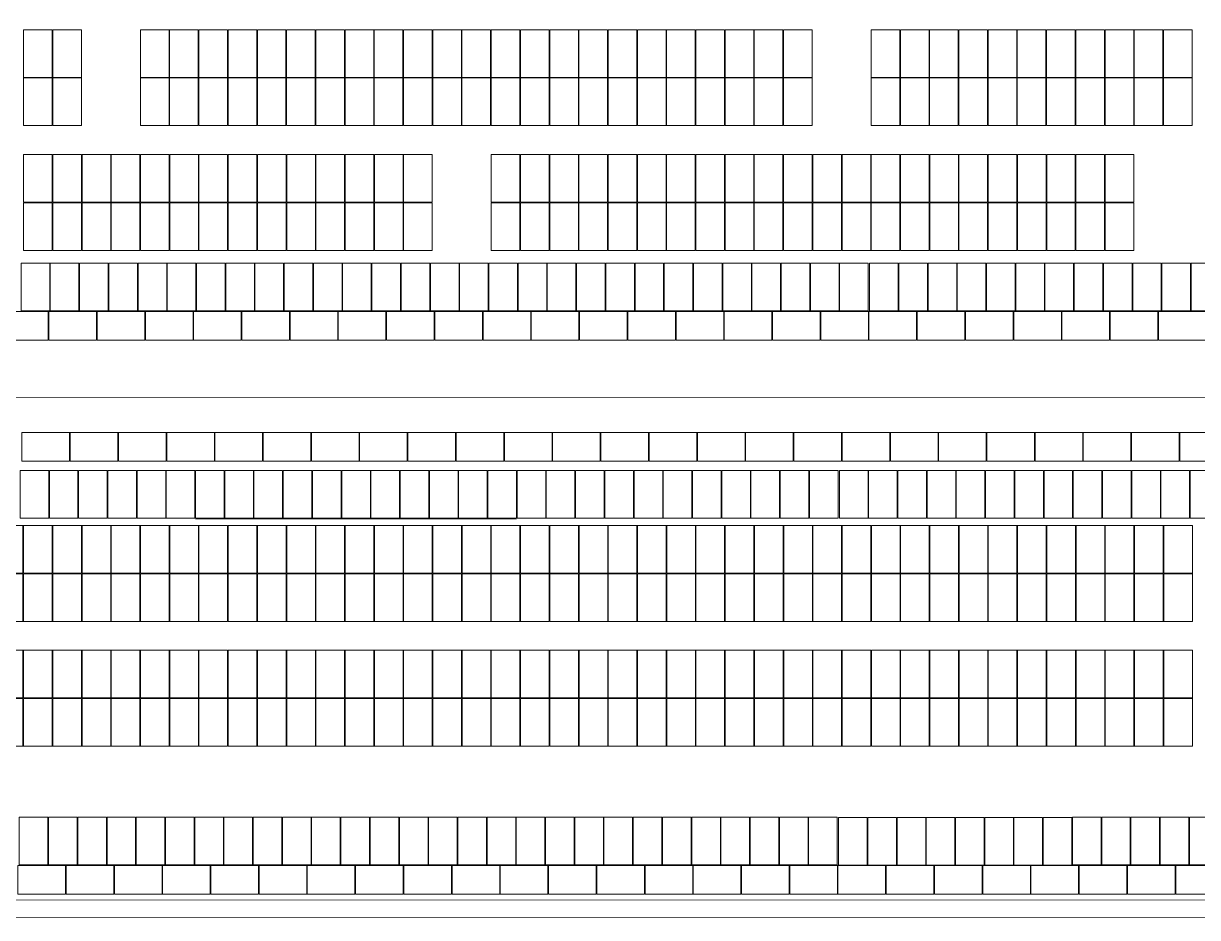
# Model space of a CAD drawing. Header units: millimetres. Extents: x 2511 to 152931, y 805 to 220503.
# Drawn here: x 35822 to 76463, y 45053 to 76000 of the extents above; entities that cross this region are included whole.
import ezdxf

# ---------------------------------------------------------------- set-up
doc = ezdxf.new("R2010")
doc.units = ezdxf.units.MM
for name, color, linetype in [('A-DOOR', 51, 'Continuous'), ('JMD', 6, 'Continuous'), ('组串 5.5kw', 7, 'Continuous')]:
    doc.layers.add(name, color=color, linetype=linetype)

# ---------------------------------------------------------------- blocks, each defined once
blk = doc.blocks.new('250W')
at = {"color": 3, "lineweight": 0, "transparency": 33554483}
blk.add_lwpolyline([(123216383, 155379085), (123216383, 155377435), (123217375, 155377435), (123217375, 155379085), (123216383, 155379085)], dxfattribs=at)
blk = doc.blocks.new('zuchuan')
at = {"layer": '组串 5.5kw', "color": 8, "lineweight": 0, "transparency": 33554470}
blk.add_lwpolyline([(123216383, 155379085), (123227495, 155379085), (123227495, 155375765), (123216383, 155375765)], close=True, dxfattribs=at)
at = {"color": 8, "lineweight": 0, "transparency": 33554470}
for p in [(0, 0), (1012, 0), (2024, 0), (3036, 0), (4048, 0), (5060, 0), (6072, 0), (7084, 0), (8096, 0), (9108, 0), (10120, 0), (0, -1670), (1012, -1670), (2024, -1670), (3036, -1670), (4048, -1670), (5060, -1670), (6072, -1670), (7084, -1670), (8096, -1670), (9108, -1670), (10120, -1670)]:
    blk.add_blockref('250W', p, dxfattribs=at)

msp = doc.modelspace()

# ---------------------------------------------------------------- linework, layer by layer
at = {"color": 7, "lineweight": 0, "transparency": 33554470}
for p, q in [((52908.72, 59124.6), (52908.72, 59181.49)), ((53900.72, 59124.6), (53900.72, 59181.49)), ((52880.92, 47121.89), (52880.92, 47178.79)), ((53872.92, 47121.89), (53872.92, 47178.79))]:
    msp.add_line(p, q, dxfattribs=at)
at = {"color": 3, "lineweight": 0, "transparency": 33554470}
for points in [[(35738.3, 67703.28), (35738.3, 66053.28), (36730.3, 66053.28), (36730.3, 67703.28), (35738.3, 67703.28)], [(36750.3, 67703.28), (36750.3, 66053.28), (37742.3, 66053.28), (37742.3, 67703.28), (36750.3, 67703.28)], [(37762.3, 67703.28), (37762.3, 66053.28), (38754.3, 66053.28), (38754.3, 67703.28), (37762.3, 67703.28)], [(38774.3, 67703.28), (38774.3, 66053.28), (39766.3, 66053.28), (39766.3, 67703.28), (38774.3, 67703.28)], [(39786.3, 67703.28), (39786.3, 66053.28), (40778.3, 66053.28), (40778.3, 67703.28), (39786.3, 67703.28)], [(40798.3, 67703.28), (40798.3, 66053.28), (41790.3, 66053.28), (41790.3, 67703.28), (40798.3, 67703.28)], [(41810.3, 67703.28), (41810.3, 66053.28), (42802.3, 66053.28), (42802.3, 67703.28), (41810.3, 67703.28)], [(42822.3, 67703.28), (42822.3, 66053.28), (43814.3, 66053.28), (43814.3, 67703.28), (42822.3, 67703.28)], [(43834.3, 67703.28), (43834.3, 66053.28), (44826.3, 66053.28), (44826.3, 67703.28), (43834.3, 67703.28)], [(44846.3, 67703.28), (44846.3, 66053.28), (45838.3, 66053.28), (45838.3, 67703.28), (44846.3, 67703.28)], [(45858.3, 67703.28), (45858.3, 66053.28), (46850.3, 66053.28), (46850.3, 67703.28), (45858.3, 67703.28)], [(46870.3, 67703.28), (46870.3, 66053.28), (47862.3, 66053.28), (47862.3, 67703.28), (46870.3, 67703.28)], [(47882.3, 67703.28), (47882.3, 66053.28), (48874.3, 66053.28), (48874.3, 67703.28), (47882.3, 67703.28)], [(48894.3, 67703.28), (48894.3, 66053.28), (49886.3, 66053.28), (49886.3, 67703.28), (48894.3, 67703.28)], [(49906.3, 67703.28), (49906.3, 66053.28), (50898.3, 66053.28), (50898.3, 67703.28), (49906.3, 67703.28)], [(50918.3, 67703.28), (50918.3, 66053.28), (51910.3, 66053.28), (51910.3, 67703.28), (50918.3, 67703.28)], [(51930.3, 67703.28), (51930.3, 66053.28), (52922.3, 66053.28), (52922.3, 67703.28), (51930.3, 67703.28)], [(52942.3, 67703.28), (52942.3, 66053.28), (53934.3, 66053.28), (53934.3, 67703.28), (52942.3, 67703.28)], [(53954.3, 67703.28), (53954.3, 66053.28), (54946.3, 66053.28), (54946.3, 67703.28), (53954.3, 67703.28)], [(54966.3, 67703.28), (54966.3, 66053.28), (55958.3, 66053.28), (55958.3, 67703.28), (54966.3, 67703.28)], [(55978.3, 67703.28), (55978.3, 66053.28), (56970.3, 66053.28), (56970.3, 67703.28), (55978.3, 67703.28)], [(56990.3, 67703.28), (56990.3, 66053.28), (57982.3, 66053.28), (57982.3, 67703.28), (56990.3, 67703.28)], [(58002.3, 67703.28), (58002.3, 66053.28), (58994.3, 66053.28), (58994.3, 67703.28), (58002.3, 67703.28)], [(59014.3, 67703.28), (59014.3, 66053.28), (60006.3, 66053.28), (60006.3, 67703.28), (59014.3, 67703.28)], [(60026.3, 67703.28), (60026.3, 66053.28), (61018.3, 66053.28), (61018.3, 67703.28), (60026.3, 67703.28)], [(61038.3, 67703.28), (61038.3, 66053.28), (62030.3, 66053.28), (62030.3, 67703.28), (61038.3, 67703.28)], [(62050.3, 67703.28), (62050.3, 66053.28), (63042.3, 66053.28), (63042.3, 67703.28), (62050.3, 67703.28)], [(63062.3, 67703.28), (63062.3, 66053.28), (64054.3, 66053.28), (64054.3, 67703.28), (63062.3, 67703.28)], [(64074.3, 67703.28), (64074.3, 66053.28), (65066.3, 66053.28), (65066.3, 67703.28), (64074.3, 67703.28)], [(65109.88, 67698.69), (65109.88, 66048.69), (66101.88, 66048.69), (66101.88, 67698.69), (65109.88, 67698.69)], [(66121.88, 67698.69), (66121.88, 66048.69), (67113.88, 66048.69), (67113.88, 67698.69), (66121.88, 67698.69)], [(67133.88, 67698.69), (67133.88, 66048.69), (68125.88, 66048.69), (68125.88, 67698.69), (67133.88, 67698.69)], [(68145.88, 67698.69), (68145.88, 66048.69), (69137.88, 66048.69), (69137.88, 67698.69), (68145.88, 67698.69)], [(69157.88, 67698.69), (69157.88, 66048.69), (70149.88, 66048.69), (70149.88, 67698.69), (69157.88, 67698.69)], [(70169.88, 67698.69), (70169.88, 66048.69), (71161.88, 66048.69), (71161.88, 67698.69), (70169.88, 67698.69)], [(71181.88, 67698.69), (71181.88, 66048.69), (72173.88, 66048.69), (72173.88, 67698.69), (71181.88, 67698.69)], [(72193.88, 67698.69), (72193.88, 66048.69), (73185.88, 66048.69), (73185.88, 67698.69), (72193.88, 67698.69)], [(73205.88, 67703.28), (73205.88, 66053.28), (74197.88, 66053.28), (74197.88, 67703.28), (73205.88, 67703.28)], [(74217.88, 67703.28), (74217.88, 66053.28), (75209.88, 66053.28), (75209.88, 67703.28), (74217.88, 67703.28)], [(75229.88, 67703.28), (75229.88, 66053.28), (76221.88, 66053.28), (76221.88, 67703.28), (75229.88, 67703.28)], [(76241.88, 67703.28), (76241.88, 66053.28), (77233.88, 66053.28), (77233.88, 67703.28), (76241.88, 67703.28)], [(35030.3, 65041.28), (36680.3, 65041.28), (36680.3, 66033.28), (35030.3, 66033.28), (35030.3, 65041.28)], [(36700.3, 65041.28), (38350.3, 65041.28), (38350.3, 66033.28), (36700.3, 66033.28), (36700.3, 65041.28)], [(38370.3, 65041.28), (40020.3, 65041.28), (40020.3, 66033.28), (38370.3, 66033.28), (38370.3, 65041.28)], [(40040.3, 65041.28), (41690.3, 65041.28), (41690.3, 66033.28), (40040.3, 66033.28), (40040.3, 65041.28)], [(41710.3, 65041.28), (43360.3, 65041.28), (43360.3, 66033.28), (41710.3, 66033.28), (41710.3, 65041.28)], [(43380.3, 65041.28), (45030.3, 65041.28), (45030.3, 66033.28), (43380.3, 66033.28), (43380.3, 65041.28)], [(45050.3, 65041.28), (46700.3, 65041.28), (46700.3, 66033.28), (45050.3, 66033.28), (45050.3, 65041.28)], [(46720.3, 65041.28), (48370.3, 65041.28), (48370.3, 66033.28), (46720.3, 66033.28), (46720.3, 65041.28)], [(48390.3, 65041.28), (50040.3, 65041.28), (50040.3, 66033.28), (48390.3, 66033.28), (48390.3, 65041.28)], [(50060.3, 65041.28), (51710.3, 65041.28), (51710.3, 66033.28), (50060.3, 66033.28), (50060.3, 65041.28)], [(51730.3, 65041.28), (53380.3, 65041.28), (53380.3, 66033.28), (51730.3, 66033.28), (51730.3, 65041.28)], [(53400.3, 65041.28), (55050.3, 65041.28), (55050.3, 66033.28), (53400.3, 66033.28), (53400.3, 65041.28)], [(55070.3, 65041.28), (56720.3, 65041.28), (56720.3, 66033.28), (55070.3, 66033.28), (55070.3, 65041.28)], [(56740.3, 65041.28), (58390.3, 65041.28), (58390.3, 66033.28), (56740.3, 66033.28), (56740.3, 65041.28)], [(58410.3, 65041.28), (60060.3, 65041.28), (60060.3, 66033.28), (58410.3, 66033.28), (58410.3, 65041.28)], [(60080.3, 65041.28), (61730.3, 65041.28), (61730.3, 66033.28), (60080.3, 66033.28), (60080.3, 65041.28)], [(61750.3, 65041.28), (63400.3, 65041.28), (63400.3, 66033.28), (61750.3, 66033.28), (61750.3, 65041.28)], [(63420.3, 65041.28), (65070.3, 65041.28), (65070.3, 66033.28), (63420.3, 66033.28), (63420.3, 65041.28)], [(65090.3, 65041.28), (66740.3, 65041.28), (66740.3, 66033.28), (65090.3, 66033.28), (65090.3, 65041.28)], [(66760.3, 65041.28), (68410.3, 65041.28), (68410.3, 66033.28), (66760.3, 66033.28), (66760.3, 65041.28)], [(68430.3, 65041.28), (70080.3, 65041.28), (70080.3, 66033.28), (68430.3, 66033.28), (68430.3, 65041.28)], [(70100.3, 65041.28), (71750.3, 65041.28), (71750.3, 66033.28), (70100.3, 66033.28), (70100.3, 65041.28)], [(71770.3, 65041.28), (73420.3, 65041.28), (73420.3, 66033.28), (71770.3, 66033.28), (71770.3, 65041.28)], [(73440.3, 65041.28), (75090.3, 65041.28), (75090.3, 66033.28), (73440.3, 66033.28), (73440.3, 65041.28)], [(75110.3, 65041.28), (76760.3, 65041.28), (76760.3, 66033.28), (75110.3, 66033.28), (75110.3, 65041.28)], [(35769.14, 60846.3), (37419.14, 60846.3), (37419.14, 61838.3), (35769.14, 61838.3), (35769.14, 60846.3)], [(37439.14, 60846.3), (39089.14, 60846.3), (39089.14, 61838.3), (37439.14, 61838.3), (37439.14, 60846.3)], [(39109.14, 60846.3), (40759.14, 60846.3), (40759.14, 61838.3), (39109.14, 61838.3), (39109.14, 60846.3)], [(40779.14, 60846.3), (42429.14, 60846.3), (42429.14, 61838.3), (40779.14, 61838.3), (40779.14, 60846.3)], [(42449.14, 60846.3), (44099.14, 60846.3), (44099.14, 61838.3), (42449.14, 61838.3), (42449.14, 60846.3)], [(44119.14, 60846.3), (45769.14, 60846.3), (45769.14, 61838.3), (44119.14, 61838.3), (44119.14, 60846.3)], [(45789.14, 60846.3), (47439.14, 60846.3), (47439.14, 61838.3), (45789.14, 61838.3), (45789.14, 60846.3)], [(47459.14, 60846.3), (49109.14, 60846.3), (49109.14, 61838.3), (47459.14, 61838.3), (47459.14, 60846.3)], [(49129.14, 60846.3), (50779.14, 60846.3), (50779.14, 61838.3), (49129.14, 61838.3), (49129.14, 60846.3)], [(50799.14, 60846.3), (52449.14, 60846.3), (52449.14, 61838.3), (50799.14, 61838.3), (50799.14, 60846.3)], [(52469.14, 60846.3), (54119.14, 60846.3), (54119.14, 61838.3), (52469.14, 61838.3), (52469.14, 60846.3)], [(54139.14, 60846.3), (55789.14, 60846.3), (55789.14, 61838.3), (54139.14, 61838.3), (54139.14, 60846.3)], [(55809.14, 60846.3), (57459.14, 60846.3), (57459.14, 61838.3), (55809.14, 61838.3), (55809.14, 60846.3)], [(57479.14, 60846.3), (59129.14, 60846.3), (59129.14, 61838.3), (57479.14, 61838.3), (57479.14, 60846.3)], [(59149.14, 60846.3), (60799.14, 60846.3), (60799.14, 61838.3), (59149.14, 61838.3), (59149.14, 60846.3)], [(60819.14, 60846.3), (62469.14, 60846.3), (62469.14, 61838.3), (60819.14, 61838.3), (60819.14, 60846.3)], [(62489.14, 60846.3), (64139.14, 60846.3), (64139.14, 61838.3), (62489.14, 61838.3), (62489.14, 60846.3)], [(64159.14, 60846.3), (65809.14, 60846.3), (65809.14, 61838.3), (64159.14, 61838.3), (64159.14, 60846.3)], [(65829.14, 60846.3), (67479.14, 60846.3), (67479.14, 61838.3), (65829.14, 61838.3), (65829.14, 60846.3)], [(67499.14, 60846.3), (69149.14, 60846.3), (69149.14, 61838.3), (67499.14, 61838.3), (67499.14, 60846.3)], [(69169.14, 60846.3), (70819.14, 60846.3), (70819.14, 61838.3), (69169.14, 61838.3), (69169.14, 60846.3)], [(70839.14, 60846.3), (72489.14, 60846.3), (72489.14, 61838.3), (70839.14, 61838.3), (70839.14, 60846.3)], [(72509.14, 60846.3), (74159.14, 60846.3), (74159.14, 61838.3), (72509.14, 61838.3), (72509.14, 60846.3)], [(74179.14, 60846.3), (75829.14, 60846.3), (75829.14, 61838.3), (74179.14, 61838.3), (74179.14, 60846.3)], [(75849.14, 60846.3), (77499.14, 60846.3), (77499.14, 61838.3), (75849.14, 61838.3), (75849.14, 60846.3)], [(35704.72, 60526.52), (35704.72, 58876.52), (36696.72, 58876.52), (36696.72, 60526.52), (35704.72, 60526.52)], [(36716.72, 60526.52), (36716.72, 58876.52), (37708.72, 58876.52), (37708.72, 60526.52), (36716.72, 60526.52)], [(37728.72, 60526.52), (37728.72, 58876.52), (38720.72, 58876.52), (38720.72, 60526.52), (37728.72, 60526.52)], [(38740.72, 60526.52), (38740.72, 58876.52), (39732.72, 58876.52), (39732.72, 60526.52), (38740.72, 60526.52)], [(39752.72, 60526.52), (39752.72, 58876.52), (40744.72, 58876.52), (40744.72, 60526.52), (39752.72, 60526.52)], [(40764.72, 60526.52), (40764.72, 58876.52), (41756.72, 58876.52), (41756.72, 60526.52), (40764.72, 60526.52)], [(41776.72, 60526.52), (41776.72, 58876.52), (42768.72, 58876.52), (42768.72, 60526.52), (41776.72, 60526.52)], [(42788.72, 60526.52), (42788.72, 58876.52), (43780.72, 58876.52), (43780.72, 60526.52), (42788.72, 60526.52)], [(43800.72, 60526.52), (43800.72, 58876.52), (44792.72, 58876.52), (44792.72, 60526.52), (43800.72, 60526.52)], [(44812.72, 60526.52), (44812.72, 58876.52), (45804.72, 58876.52), (45804.72, 60526.52), (44812.72, 60526.52)], [(45824.72, 60526.52), (45824.72, 58876.52), (46816.72, 58876.52), (46816.72, 60526.52), (45824.72, 60526.52)], [(46836.72, 60526.52), (46836.72, 58876.52), (47828.72, 58876.52), (47828.72, 60526.52), (46836.72, 60526.52)], [(47848.72, 60526.52), (47848.72, 58876.52), (48840.72, 58876.52), (48840.72, 60526.52), (47848.72, 60526.52)], [(48860.72, 60526.52), (48860.72, 58876.52), (49852.72, 58876.52), (49852.72, 60526.52), (48860.72, 60526.52)], [(49872.72, 60526.52), (49872.72, 58876.52), (50864.72, 58876.52), (50864.72, 60526.52), (49872.72, 60526.52)], [(50884.72, 60526.52), (50884.72, 58876.52), (51876.72, 58876.52), (51876.72, 60526.52), (50884.72, 60526.52)], [(51896.72, 60526.52), (51896.72, 58876.52), (52888.72, 58876.52), (52888.72, 60526.52), (51896.72, 60526.52)], [(52908.72, 60526.52), (52908.72, 58876.52), (53900.72, 58876.52), (53900.72, 60526.52), (52908.72, 60526.52)], [(53920.72, 60526.52), (53920.72, 58876.52), (54912.72, 58876.52), (54912.72, 60526.52), (53920.72, 60526.52)], [(54932.72, 60526.52), (54932.72, 58876.52), (55924.72, 58876.52), (55924.72, 60526.52), (54932.72, 60526.52)], [(55944.72, 60526.52), (55944.72, 58876.52), (56936.72, 58876.52), (56936.72, 60526.52), (55944.72, 60526.52)], [(56956.72, 60526.52), (56956.72, 58876.52), (57948.72, 58876.52), (57948.72, 60526.52), (56956.72, 60526.52)], [(57968.72, 60526.52), (57968.72, 58876.52), (58960.72, 58876.52), (58960.72, 60526.52), (57968.72, 60526.52)], [(58980.72, 60526.52), (58980.72, 58876.52), (59972.72, 58876.52), (59972.72, 60526.52), (58980.72, 60526.52)], [(59992.72, 60526.52), (59992.72, 58876.52), (60984.72, 58876.52), (60984.72, 60526.52), (59992.72, 60526.52)], [(61004.72, 60526.52), (61004.72, 58876.52), (61996.72, 58876.52), (61996.72, 60526.52), (61004.72, 60526.52)], [(62016.72, 60526.52), (62016.72, 58876.52), (63008.72, 58876.52), (63008.72, 60526.52), (62016.72, 60526.52)], [(63028.72, 60526.52), (63028.72, 58876.52), (64020.72, 58876.52), (64020.72, 60526.52), (63028.72, 60526.52)], [(64064.3, 60521.92), (64064.3, 58871.92), (65056.3, 58871.92), (65056.3, 60521.92), (64064.3, 60521.92)], [(65076.3, 60521.92), (65076.3, 58871.92), (66068.3, 58871.92), (66068.3, 60521.92), (65076.3, 60521.92)], [(66088.3, 60521.92), (66088.3, 58871.92), (67080.3, 58871.92), (67080.3, 60521.92), (66088.3, 60521.92)], [(67100.3, 60521.92), (67100.3, 58871.92), (68092.3, 58871.92), (68092.3, 60521.92), (67100.3, 60521.92)], [(68112.3, 60521.92), (68112.3, 58871.92), (69104.3, 58871.92), (69104.3, 60521.92), (68112.3, 60521.92)], [(69124.3, 60521.92), (69124.3, 58871.92), (70116.3, 58871.92), (70116.3, 60521.92), (69124.3, 60521.92)], [(70136.3, 60521.92), (70136.3, 58871.92), (71128.3, 58871.92), (71128.3, 60521.92), (70136.3, 60521.92)], [(71148.3, 60521.92), (71148.3, 58871.92), (72140.3, 58871.92), (72140.3, 60521.92), (71148.3, 60521.92)], [(72160.3, 60526.52), (72160.3, 58876.52), (73152.3, 58876.52), (73152.3, 60526.52), (72160.3, 60526.52)], [(73172.3, 60526.52), (73172.3, 58876.52), (74164.3, 58876.52), (74164.3, 60526.52), (73172.3, 60526.52)], [(74184.3, 60526.52), (74184.3, 58876.52), (75176.3, 58876.52), (75176.3, 60526.52), (74184.3, 60526.52)], [(75196.3, 60526.52), (75196.3, 58876.52), (76188.3, 58876.52), (76188.3, 60526.52), (75196.3, 60526.52)], [(76208.3, 60526.52), (76208.3, 58876.52), (77200.3, 58876.52), (77200.3, 60526.52), (76208.3, 60526.52)], [(35676.92, 48523.82), (35676.92, 46873.82), (36668.92, 46873.82), (36668.92, 48523.82), (35676.92, 48523.82)], [(36688.92, 48523.82), (36688.92, 46873.82), (37680.92, 46873.82), (37680.92, 48523.82), (36688.92, 48523.82)], [(37700.92, 48523.82), (37700.92, 46873.82), (38692.92, 46873.82), (38692.92, 48523.82), (37700.92, 48523.82)], [(38712.92, 48523.82), (38712.92, 46873.82), (39704.92, 46873.82), (39704.92, 48523.82), (38712.92, 48523.82)], [(39724.92, 48523.82), (39724.92, 46873.82), (40716.92, 46873.82), (40716.92, 48523.82), (39724.92, 48523.82)], [(40736.92, 48523.82), (40736.92, 46873.82), (41728.92, 46873.82), (41728.92, 48523.82), (40736.92, 48523.82)], [(41748.92, 48523.82), (41748.92, 46873.82), (42740.92, 46873.82), (42740.92, 48523.82), (41748.92, 48523.82)], [(42760.92, 48523.82), (42760.92, 46873.82), (43752.92, 46873.82), (43752.92, 48523.82), (42760.92, 48523.82)], [(43772.92, 48523.82), (43772.92, 46873.82), (44764.92, 46873.82), (44764.92, 48523.82), (43772.92, 48523.82)], [(44784.92, 48523.82), (44784.92, 46873.82), (45776.92, 46873.82), (45776.92, 48523.82), (44784.92, 48523.82)], [(45796.92, 48523.82), (45796.92, 46873.82), (46788.92, 46873.82), (46788.92, 48523.82), (45796.92, 48523.82)], [(46808.92, 48523.82), (46808.92, 46873.82), (47800.92, 46873.82), (47800.92, 48523.82), (46808.92, 48523.82)], [(47820.92, 48523.82), (47820.92, 46873.82), (48812.92, 46873.82), (48812.92, 48523.82), (47820.92, 48523.82)], [(48832.92, 48523.82), (48832.92, 46873.82), (49824.92, 46873.82), (49824.92, 48523.82), (48832.92, 48523.82)], [(49844.92, 48523.82), (49844.92, 46873.82), (50836.92, 46873.82), (50836.92, 48523.82), (49844.92, 48523.82)], [(50856.92, 48523.82), (50856.92, 46873.82), (51848.92, 46873.82), (51848.92, 48523.82), (50856.92, 48523.82)], [(51868.92, 48523.82), (51868.92, 46873.82), (52860.92, 46873.82), (52860.92, 48523.82), (51868.92, 48523.82)], [(52880.92, 48523.82), (52880.92, 46873.82), (53872.92, 46873.82), (53872.92, 48523.82), (52880.92, 48523.82)], [(53892.92, 48523.82), (53892.92, 46873.82), (54884.92, 46873.82), (54884.92, 48523.82), (53892.92, 48523.82)], [(54904.92, 48523.82), (54904.92, 46873.82), (55896.92, 46873.82), (55896.92, 48523.82), (54904.92, 48523.82)], [(55916.92, 48523.82), (55916.92, 46873.82), (56908.92, 46873.82), (56908.92, 48523.82), (55916.92, 48523.82)], [(56928.92, 48523.82), (56928.92, 46873.82), (57920.92, 46873.82), (57920.92, 48523.82), (56928.92, 48523.82)], [(57940.92, 48523.82), (57940.92, 46873.82), (58932.92, 46873.82), (58932.92, 48523.82), (57940.92, 48523.82)], [(58952.92, 48523.82), (58952.92, 46873.82), (59944.92, 46873.82), (59944.92, 48523.82), (58952.92, 48523.82)], [(59964.92, 48523.82), (59964.92, 46873.82), (60956.92, 46873.82), (60956.92, 48523.82), (59964.92, 48523.82)], [(60976.92, 48523.82), (60976.92, 46873.82), (61968.92, 46873.82), (61968.92, 48523.82), (60976.92, 48523.82)], [(61988.92, 48523.82), (61988.92, 46873.82), (62980.92, 46873.82), (62980.92, 48523.82), (61988.92, 48523.82)], [(63000.92, 48523.82), (63000.92, 46873.82), (63992.92, 46873.82), (63992.92, 48523.82), (63000.92, 48523.82)], [(64036.5, 48519.22), (64036.5, 46869.22), (65028.5, 46869.22), (65028.5, 48519.22), (64036.5, 48519.22)], [(65048.5, 48519.22), (65048.5, 46869.22), (66040.5, 46869.22), (66040.5, 48519.22), (65048.5, 48519.22)], [(66060.5, 48519.22), (66060.5, 46869.22), (67052.5, 46869.22), (67052.5, 48519.22), (66060.5, 48519.22)], [(67072.5, 48519.22), (67072.5, 46869.22), (68064.5, 46869.22), (68064.5, 48519.22), (67072.5, 48519.22)], [(68084.5, 48519.22), (68084.5, 46869.22), (69076.5, 46869.22), (69076.5, 48519.22), (68084.5, 48519.22)], [(69096.5, 48519.22), (69096.5, 46869.22), (70088.5, 46869.22), (70088.5, 48519.22), (69096.5, 48519.22)], [(70108.5, 48519.22), (70108.5, 46869.22), (71100.5, 46869.22), (71100.5, 48519.22), (70108.5, 48519.22)], [(71120.5, 48519.22), (71120.5, 46869.22), (72112.5, 46869.22), (72112.5, 48519.22), (71120.5, 48519.22)], [(72132.5, 48523.82), (72132.5, 46873.82), (73124.5, 46873.82), (73124.5, 48523.82), (72132.5, 48523.82)], [(73144.5, 48523.82), (73144.5, 46873.82), (74136.5, 46873.82), (74136.5, 48523.82), (73144.5, 48523.82)], [(74156.5, 48523.82), (74156.5, 46873.82), (75148.5, 46873.82), (75148.5, 48523.82), (74156.5, 48523.82)], [(75168.5, 48523.82), (75168.5, 46873.82), (76160.5, 46873.82), (76160.5, 48523.82), (75168.5, 48523.82)], [(76180.5, 48523.82), (76180.5, 46873.82), (77172.5, 46873.82), (77172.5, 48523.82), (76180.5, 48523.82)], [(35626.92, 45861.82), (37276.92, 45861.82), (37276.92, 46853.82), (35626.92, 46853.82), (35626.92, 45861.82)], [(37296.92, 45861.82), (38946.92, 45861.82), (38946.92, 46853.82), (37296.92, 46853.82), (37296.92, 45861.82)], [(38966.92, 45861.82), (40616.92, 45861.82), (40616.92, 46853.82), (38966.92, 46853.82), (38966.92, 45861.82)], [(40636.92, 45861.82), (42286.92, 45861.82), (42286.92, 46853.82), (40636.92, 46853.82), (40636.92, 45861.82)], [(42306.92, 45861.82), (43956.92, 45861.82), (43956.92, 46853.82), (42306.92, 46853.82), (42306.92, 45861.82)], [(43976.92, 45861.82), (45626.92, 45861.82), (45626.92, 46853.82), (43976.92, 46853.82), (43976.92, 45861.82)], [(45646.92, 45861.82), (47296.92, 45861.82), (47296.92, 46853.82), (45646.92, 46853.82), (45646.92, 45861.82)], [(47316.92, 45861.82), (48966.92, 45861.82), (48966.92, 46853.82), (47316.92, 46853.82), (47316.92, 45861.82)], [(48986.92, 45861.82), (50636.92, 45861.82), (50636.92, 46853.82), (48986.92, 46853.82), (48986.92, 45861.82)], [(50656.92, 45861.82), (52306.92, 45861.82), (52306.92, 46853.82), (50656.92, 46853.82), (50656.92, 45861.82)], [(52326.92, 45861.82), (53976.92, 45861.82), (53976.92, 46853.82), (52326.92, 46853.82), (52326.92, 45861.82)], [(53996.92, 45861.82), (55646.92, 45861.82), (55646.92, 46853.82), (53996.92, 46853.82), (53996.92, 45861.82)], [(55666.92, 45861.82), (57316.92, 45861.82), (57316.92, 46853.82), (55666.92, 46853.82), (55666.92, 45861.82)], [(57336.92, 45861.82), (58986.92, 45861.82), (58986.92, 46853.82), (57336.92, 46853.82), (57336.92, 45861.82)], [(59006.92, 45861.82), (60656.92, 45861.82), (60656.92, 46853.82), (59006.92, 46853.82), (59006.92, 45861.82)], [(60676.92, 45861.82), (62326.92, 45861.82), (62326.92, 46853.82), (60676.92, 46853.82), (60676.92, 45861.82)], [(62346.92, 45861.82), (63996.92, 45861.82), (63996.92, 46853.82), (62346.92, 46853.82), (62346.92, 45861.82)], [(64016.92, 45861.82), (65666.92, 45861.82), (65666.92, 46853.82), (64016.92, 46853.82), (64016.92, 45861.82)], [(65686.92, 45861.82), (67336.92, 45861.82), (67336.92, 46853.82), (65686.92, 46853.82), (65686.92, 45861.82)], [(67356.92, 45861.82), (69006.92, 45861.82), (69006.92, 46853.82), (67356.92, 46853.82), (67356.92, 45861.82)], [(69026.92, 45861.82), (70676.92, 45861.82), (70676.92, 46853.82), (69026.92, 46853.82), (69026.92, 45861.82)], [(70696.92, 45861.82), (72346.92, 45861.82), (72346.92, 46853.82), (70696.92, 46853.82), (70696.92, 45861.82)], [(72366.92, 45861.82), (74016.92, 45861.82), (74016.92, 46853.82), (72366.92, 46853.82), (72366.92, 45861.82)], [(74036.92, 45861.82), (75686.92, 45861.82), (75686.92, 46853.82), (74036.92, 46853.82), (74036.92, 45861.82)], [(75706.92, 45861.82), (77356.92, 45861.82), (77356.92, 46853.82), (75706.92, 46853.82), (75706.92, 45861.82)]]:
    msp.add_lwpolyline(points, dxfattribs=at)
at = {"layer": 'A-DOOR', "lineweight": 0, "transparency": 33554470}
for p, q in [((36680.3, 66033.28), (36700.3, 66033.28)), ((38350.3, 66033.28), (38370.3, 66033.28)), ((40020.3, 66033.28), (40040.3, 66033.28)), ((41690.3, 66033.28), (41710.3, 66033.28)), ((43360.3, 66033.28), (43380.3, 66033.28)), ((53380.3, 66033.28), (53400.3, 66033.28)), ((63400.3, 66033.28), (63420.3, 66033.28)), ((73420.3, 66033.28), (73440.3, 66033.28)), ((37419.14, 61838.3), (37439.14, 61838.3)), ((39089.14, 61838.3), (39109.14, 61838.3)), ((40759.14, 61838.3), (40779.14, 61838.3)), ((42429.14, 61838.3), (42449.14, 61838.3)), ((52449.14, 61838.3), (52469.14, 61838.3)), ((62469.14, 61838.3), (62489.14, 61838.3)), ((72489.14, 61838.3), (72509.14, 61838.3)), ((37276.92, 46853.82), (37296.92, 46853.82)), ((38946.92, 46853.82), (38966.92, 46853.82)), ((40616.92, 46853.82), (40636.92, 46853.82)), ((42286.92, 46853.82), (42306.92, 46853.82)), ((52306.92, 46853.82), (52326.92, 46853.82)), ((62326.92, 46853.82), (62346.92, 46853.82)), ((72346.92, 46853.82), (72366.92, 46853.82))]:
    msp.add_line(p, q, dxfattribs=at)
at = {"layer": 'JMD', "color": 7, "linetype": 'Continuous', "lineweight": 0}
msp.add_line((29771.64, 63064.49), (112569.17, 63052.75), dxfattribs=at)
at = {"layer": 'JMD', "color": 8, "linetype": 'Continuous', "lineweight": 0, "flags": 128}
msp.add_lwpolyline([(29169.08, 45064.58), (113186.32, 45052.58), (113186.32, 99649.59), (29176.83, 99661.59), (29169.08, 45064.58)], dxfattribs=at)
at = {"layer": 'JMD', "color": 7, "linetype": 'Continuous', "lineweight": 0, "flags": 128}
msp.add_lwpolyline([(29769.17, 45664.49), (112569.17, 45652.75), (112569.17, 99061.51), (29776.74, 99061.51)], close=True, dxfattribs=at)
at = {"layer": '组串 5.5kw', "color": 3, "lineweight": 0, "transparency": 33554470}
for p, q in [((42822.3, 66033.28), (53934.3, 66033.28)), ((42822.3, 66033.28), (53934.3, 66033.28)), ((53954.3, 66033.28), (65066.3, 66033.28)), ((53954.3, 66033.28), (65066.3, 66033.28)), ((65086.3, 66033.28), (76198.3, 66033.28)), ((65086.3, 66033.28), (76198.3, 66033.28)), ((41891.14, 61838.3), (53003.14, 61838.3)), ((53023.14, 61838.3), (64135.14, 61838.3)), ((64155.14, 61838.3), (75267.14, 61838.3)), ((75767.14, 61838.3), (86879.14, 61838.3)), ((41776.72, 58856.52), (52888.72, 58856.52)), ((41748.92, 46853.82), (52860.92, 46853.82)), ((52880.92, 46853.82), (63992.92, 46853.82)), ((64012.92, 46853.82), (75124.92, 46853.82)), ((75624.92, 46853.82), (86736.92, 46853.82))]:
    msp.add_line(p, q, dxfattribs=at)

# ---------------------------------------------------------------- block references
at = {"color": 253, "lineweight": 0, "transparency": 33554470}
for name, p in [('250W', (-123180558.16, -155303300.61)), ('250W', (-123179546.16, -155303300.61)), ('250W', (-123176514.16, -155303300.61)), ('250W', (-123175502.16, -155303300.61)), ('250W', (-123174490.16, -155303300.61)), ('250W', (-123173478.16, -155303300.61)), ('250W', (-123172466.16, -155303300.61)), ('250W', (-123171454.16, -155303300.61)), ('250W', (-123170442.16, -155303300.61)), ('250W', (-123169430.16, -155303300.61)), ('250W', (-123168418.16, -155303300.61)), ('250W', (-123167406.16, -155303300.61)), ('250W', (-123166394.16, -155303300.61)), ('250W', (-123165382.16, -155303300.61)), ('250W', (-123164370.16, -155303300.61)), ('250W', (-123163358.16, -155303300.61)), ('250W', (-123162346.16, -155303300.61)), ('250W', (-123161334.16, -155303300.61)), ('250W', (-123160322.16, -155303300.61)), ('250W', (-123159310.16, -155303300.61)), ('250W', (-123158298.16, -155303300.61)), ('250W', (-123157286.16, -155303300.61)), ('250W', (-123156274.16, -155303300.61)), ('250W', (-123155262.16, -155303300.61)), ('250W', (-123154250.16, -155303300.61)), ('250W', (-123151218.16, -155303300.61)), ('250W', (-123150206.16, -155303300.61)), ('250W', (-123149194.16, -155303300.61)), ('250W', (-123148182.16, -155303300.61)), ('250W', (-123147170.16, -155303300.61)), ('250W', (-123146158.16, -155303300.61)), ('250W', (-123145146.16, -155303300.61)), ('250W', (-123144134.16, -155303300.61)), ('250W', (-123143122.16, -155303300.61)), ('250W', (-123142110.16, -155303300.61)), ('250W', (-123180558.16, -155304970.61)), ('250W', (-123179546.16, -155304970.61)), ('250W', (-123176514.16, -155304970.61)), ('250W', (-123175502.16, -155304970.61)), ('250W', (-123174490.16, -155304970.61)), ('250W', (-123173478.16, -155304970.61)), ('250W', (-123172466.16, -155304970.61)), ('250W', (-123171454.16, -155304970.61)), ('250W', (-123170442.16, -155304970.61)), ('250W', (-123169430.16, -155304970.61)), ('250W', (-123168418.16, -155304970.61)), ('250W', (-123167406.16, -155304970.61)), ('250W', (-123166394.16, -155304970.61)), ('250W', (-123165382.16, -155304970.61)), ('250W', (-123164370.16, -155304970.61)), ('250W', (-123163358.16, -155304970.61)), ('250W', (-123162346.16, -155304970.61)), ('250W', (-123161334.16, -155304970.61)), ('250W', (-123160322.16, -155304970.61)), ('250W', (-123159310.16, -155304970.61)), ('250W', (-123158298.16, -155304970.61)), ('250W', (-123157286.16, -155304970.61)), ('250W', (-123156274.16, -155304970.61)), ('250W', (-123155262.16, -155304970.61)), ('250W', (-123154250.16, -155304970.61)), ('250W', (-123151218.16, -155304970.61)), ('250W', (-123150206.16, -155304970.61)), ('250W', (-123149194.16, -155304970.61)), ('250W', (-123148182.16, -155304970.61)), ('250W', (-123147170.16, -155304970.61)), ('250W', (-123146158.16, -155304970.61)), ('250W', (-123145146.16, -155304970.61)), ('250W', (-123144134.16, -155304970.61)), ('250W', (-123143122.16, -155304970.61)), ('250W', (-123142110.16, -155304970.61)), ('250W', (-123180558.16, -155307620.61)), ('250W', (-123179546.16, -155307620.61)), ('250W', (-123178534.16, -155307620.61)), ('250W', (-123177522.16, -155307620.61)), ('250W', (-123176510.16, -155307620.61)), ('250W', (-123175498.16, -155307620.61)), ('250W', (-123174486.16, -155307620.61)), ('250W', (-123173474.16, -155307620.61)), ('250W', (-123172462.16, -155307620.61)), ('250W', (-123171450.16, -155307620.61)), ('250W', (-123170438.16, -155307620.61)), ('250W', (-123169426.16, -155307620.61)), ('250W', (-123168414.16, -155307620.61)), ('250W', (-123167402.16, -155307620.61)), ('250W', (-123164370.16, -155307620.61)), ('250W', (-123163358.16, -155307620.61)), ('250W', (-123162346.16, -155307620.61)), ('250W', (-123161334.16, -155307620.61)), ('250W', (-123160322.16, -155307620.61)), ('250W', (-123159310.16, -155307620.61)), ('250W', (-123158298.16, -155307620.61)), ('250W', (-123157286.16, -155307620.61)), ('250W', (-123156274.16, -155307620.61)), ('250W', (-123155262.16, -155307620.61)), ('250W', (-123154250.16, -155307620.61)), ('250W', (-123153238.16, -155307620.61)), ('250W', (-123152226.16, -155307620.61)), ('250W', (-123151214.16, -155307620.61)), ('250W', (-123150202.16, -155307620.61)), ('250W', (-123149190.16, -155307620.61)), ('250W', (-123148178.16, -155307620.61)), ('250W', (-123147166.16, -155307620.61)), ('250W', (-123146154.16, -155307620.61)), ('250W', (-123145142.16, -155307620.61)), ('250W', (-123144130.16, -155307620.61)), ('250W', (-123143118.16, -155307620.61)), ('250W', (-123180558.16, -155309290.61)), ('250W', (-123179546.16, -155309290.61)), ('250W', (-123178534.16, -155309290.61)), ('250W', (-123177522.16, -155309290.61)), ('250W', (-123176510.16, -155309290.61)), ('250W', (-123175498.16, -155309290.61)), ('250W', (-123174486.16, -155309290.61)), ('250W', (-123173474.16, -155309290.61)), ('250W', (-123172462.16, -155309290.61)), ('250W', (-123171450.16, -155309290.61)), ('250W', (-123170438.16, -155309290.61)), ('250W', (-123169426.16, -155309290.61)), ('250W', (-123168414.16, -155309290.61)), ('250W', (-123167402.16, -155309290.61)), ('250W', (-123164370.16, -155309290.61)), ('250W', (-123163358.16, -155309290.61)), ('250W', (-123162346.16, -155309290.61)), ('250W', (-123161334.16, -155309290.61)), ('250W', (-123160322.16, -155309290.61)), ('250W', (-123159310.16, -155309290.61)), ('250W', (-123158298.16, -155309290.61)), ('250W', (-123157286.16, -155309290.61)), ('250W', (-123156274.16, -155309290.61)), ('250W', (-123155262.16, -155309290.61)), ('250W', (-123154250.16, -155309290.61)), ('250W', (-123153238.16, -155309290.61)), ('250W', (-123152226.16, -155309290.61)), ('250W', (-123151214.16, -155309290.61)), ('250W', (-123150202.16, -155309290.61)), ('250W', (-123149190.16, -155309290.61)), ('250W', (-123148178.16, -155309290.61)), ('250W', (-123147166.16, -155309290.61)), ('250W', (-123146154.16, -155309290.61)), ('250W', (-123145142.16, -155309290.61)), ('250W', (-123144130.16, -155309290.61)), ('250W', (-123143118.16, -155309290.61)), ('zuchuan', (-123184606.16, -155320460.91)), ('zuchuan', (-123173474.16, -155320460.91)), ('zuchuan', (-123162342.16, -155320460.91)), ('zuchuan', (-123151210.16, -155320460.91)), ('zuchuan', (-123184606.16, -155324780.91)), ('zuchuan', (-123173474.16, -155324780.91)), ('zuchuan', (-123162342.16, -155324780.91)), ('zuchuan', (-123151210.16, -155324780.91))]:
    msp.add_blockref(name, p, dxfattribs=at)
at = {"color": 3, "lineweight": 0, "transparency": 33554470}
for p in [(-123141098.16, -155303300.61), (-123141098.16, -155304970.61)]:
    msp.add_blockref('250W', p, dxfattribs=at)

doc.saveas('drawing.dxf')
